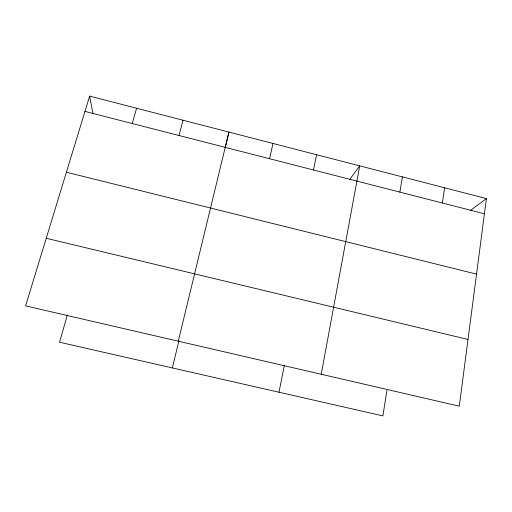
<?xml version="1.0" encoding="UTF-8"?>
<svg xmlns="http://www.w3.org/2000/svg" width="512" height="512" viewBox="0 0 512 512"><rect width="100%" height="100%" fill="white"/><g stroke="black" fill="none" stroke-linecap="round" stroke-linejoin="round"><path stroke-width="0.77" d="M486.4 198.586L459.302 406.189L25.6 305.888L89.632 96.102L486.4 198.586L470.31 210.554M442.368 203.008L444.621 187.795M386.925 390.432L382.886 415.898L59.526 342.227L67.379 314.944M399.866 192.115L402.4 176.883M321.235 374.259L359.725 165.862L349.638 179.629M278.989 392.23L284.397 365.094M313.491 169.978L316.595 154.72M269.6 158.726L272.998 143.462M225.242 147.75L228.928 132.077L178.278 341.197M172.358 367.936L178.938 340.749M179.002 135.507L183.021 120.218M132.25 123.52L136.589 108.23M46.24 238.259L468.013 339.456M66.4 172.23L476.538 274.125M84.966 111.405L484.416 213.786M89.632 96.102L92.979 113.856"/></g></svg>
